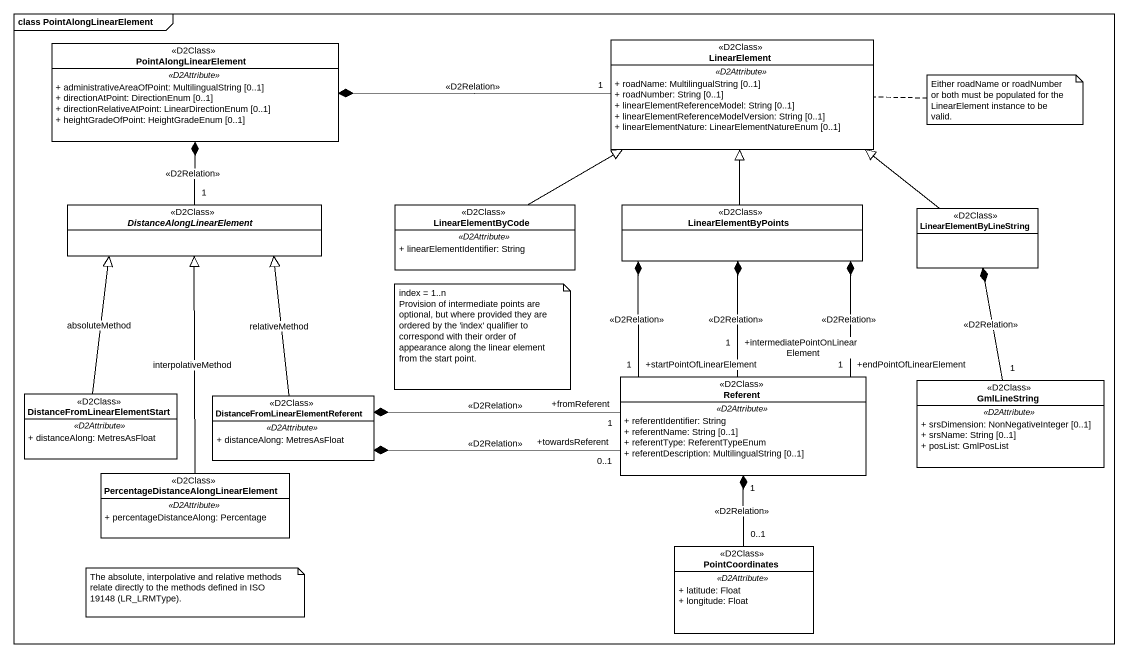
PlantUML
@startuml
mainframe class PointAlongLinearElement
hide circle
hide empty members
skinparam classAttributeIconSize 0
class PointAlongLinearElement <<D2Class>> {
  .. <<D2Attribute>> ..
  + administrativeAreaOfPoint: MultilingualString [0..1]
  + directionAtPoint: DirectionEnum [0..1]
  + directionRelativeAtPoint: LinearDirectionEnum [0..1]
  + heightGradeOfPoint: HeightGradeEnum [0..1]
}
class LinearElement <<D2Class>> {
  .. <<D2Attribute>> ..
  + roadName: MultilingualString [0..1]
  + roadNumber: String [0..1]
  + linearElementReferenceModel: String [0..1]
  + linearElementReferenceModelVersion: String [0..1]
  + linearElementNature: LinearElementNatureEnum [0..1]
}
abstract class DistanceAlongLinearElement <<D2Class>>
class LinearElementByCode <<D2Class>> {
  .. <<D2Attribute>> ..
  + linearElementIdentifier: String
}
class LinearElementByPoints <<D2Class>>
class LinearElementByLineString <<D2Class>>
class "DistanceFromLinearElementStart" as DistanceFromLinearElementSta <<D2Class>> {
  .. <<D2Attribute>> ..
  + distanceAlong: MetresAsFloat
}
class "DistanceFromLinearElementReferent" as DistanceFromLinearElementRef <<D2Class>> {
  .. <<D2Attribute>> ..
  + distanceAlong: MetresAsFloat
}
class Referent <<D2Class>> {
  .. <<D2Attribute>> ..
  + referentIdentifier: String
  + referentName: String [0..1]
  + referentType: ReferentTypeEnum
  + referentDescription: MultilingualString [0..1]
}
class GmlLineString <<D2Class>> {
  .. <<D2Attribute>> ..
  + srsDimension: NonNegativeInteger [0..1]
  + srsName: String [0..1]
  + posList: GmlPosList
}
class "PercentageDistanceAlongLinearElement" as PercentageDistanceAlongLinea <<D2Class>> {
  .. <<D2Attribute>> ..
  + percentageDistanceAlong: Percentage
}
class PointCoordinates <<D2Class>> {
  .. <<D2Attribute>> ..
  + latitude: Float
  + longitude: Float
}
LinearElement "1" -left-* PointAlongLinearElement : <<D2Relation>>
DistanceAlongLinearElement "1" -up-* PointAlongLinearElement : <<D2Relation>>
LinearElementByCode -right-|> LinearElement
LinearElementByPoints -up-|> LinearElement
LinearElementByLineString -up-|> LinearElement
DistanceFromLinearElementSta -up-|> DistanceAlongLinearElement : absoluteMethod
DistanceFromLinearElementRef -up-|> DistanceAlongLinearElement : relativeMethod
Referent "+endPointOfLinearElement\n1" -up-* LinearElementByPoints : <<D2Relation>>
Referent "+startPointOfLinearElement\n1" -up-* LinearElementByPoints : <<D2Relation>>
Referent "+intermediatePointOnLinearElement\n1" -up-* LinearElementByPoints : <<D2Relation>>
Referent "+fromReferent\n1" -left-* DistanceFromLinearElementRef : <<D2Relation>>
Referent "+towardsReferent\n0..1" -left-* DistanceFromLinearElementRef : <<D2Relation>>
GmlLineString "1" -up-* LinearElementByLineString : <<D2Relation>>
PercentageDistanceAlongLinea -up-|> DistanceAlongLinearElement : interpolativeMethod
PointCoordinates "0..1" -up-* "1" Referent : <<D2Relation>>
note right of LinearElement : Either roadName or roadNumber or both must be populated for the LinearElement instance to be valid.
note as N2
  index = 1..n
  Provision of intermediate points are optional, but where provided they are ordered by the 'index' qualifier to correspond with their order of appearance along the linear element from the start point.
end note
note as N3
  The absolute, interpolative and relative methods relate directly to the methods defined in ISO 19148 (LR_LRMType).
end note
@enduml
